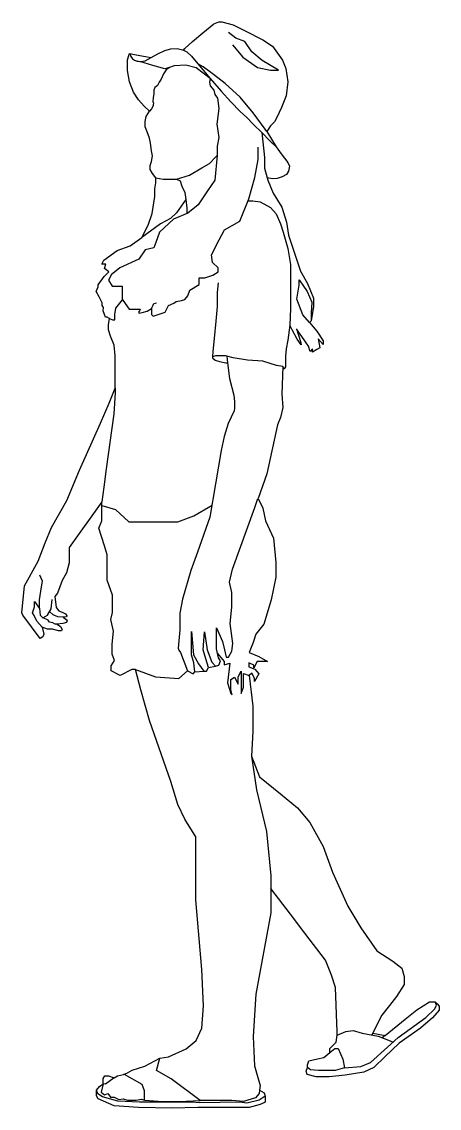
# Model space of a CAD drawing. Header units: feet. Extents: x 89 to 238, y -57 to 31.
# Drawn here: x 135.48 to 137.56, y -57.37 to -51.97 of the extents above; entities that cross this region are included whole.
import ezdxf

# ---------------------------------------------------------------- set-up
doc = ezdxf.new("R2010")
doc.units = ezdxf.units.FT
doc.header["$MEASUREMENT"] = 0
doc.layers.add('inner', color=1, linetype='Continuous')
doc.layers.add('outer', color=3, linetype='Continuous')

msp = doc.modelspace()

# ---------------------------------------------------------------- linework, layer by layer
at = {"layer": 'inner'}
for points in [[(136.5491, -52.0485), (136.5125, -52.0199)], [(136.5316, -52.0812), (136.5841, -52.1441), (136.6558, -52.1942), (136.721, -52.2075), (136.7601, -52.2075), (136.6802, -52.1604), (136.629, -52.1173), (136.594, -52.0649), (136.5491, -52.0485)], [(136.022, -52.1258), (136.0261, -52.1408), (136.0356, -52.1521), (136.0457, -52.1584), (136.0581, -52.1637), (136.0781, -52.1652), (136.0986, -52.1608), (136.1283, -52.1454)], [(136.2887, -52.1088), (136.3051, -52.1167), (136.3284, -52.1389), (136.3597, -52.1767), (136.4211, -52.2501), (136.4764, -52.312), (136.5247, -52.3661), (136.5706, -52.4138), (136.6037, -52.4429), (136.6369, -52.4777), (136.6776, -52.5185), (136.7186, -52.5618), (136.7496, -52.5899)], [(136.4211, -52.2501), (136.3517, -52.1962), (136.3001, -52.1828), (136.2428, -52.1867), (136.2196, -52.1955), (136.1958, -52.2006), (136.1363, -52.1854), (136.0931, -52.1718), (136.0581, -52.1637)], [(136.4373, -52.2292), (136.387, -52.1911), (136.3597, -52.1767)], [(136.2196, -52.1955), (136.2022, -52.2058), (136.1898, -52.2263), (136.1784, -52.2528), (136.1669, -52.2682), (136.1587, -52.2842), (136.146, -52.2939), (136.1406, -52.3071), (136.1406, -52.3168), (136.1406, -52.3249), (136.1387, -52.3444), (136.1367, -52.3635), (136.14, -52.3717), (136.138, -52.378), (136.1371, -52.3856), (136.1289, -52.4002), (136.1203, -52.4114)], [(136.7022, -52.5121), (136.6953, -52.5007), (136.635, -52.4195), (136.5702, -52.3428), (136.4964, -52.2741), (136.4373, -52.2292)], [(136.4211, -52.2501), (136.4183, -52.2682), (136.4207, -52.2853), (136.4389, -52.3078), (136.4442, -52.329), (136.457, -52.3465), (136.4643, -52.3981), (136.4538, -52.4771), (136.4643, -52.5424), (136.4564, -52.5851), (136.4564, -52.6324), (136.4437, -52.7547), (136.4075, -52.8085), (136.3609, -52.8776), (136.3096, -52.9185), (136.2388, -52.9483), (136.1696, -53.014), (136.1512, -53.0642), (136.1415, -53.0908), (136.098, -53.101), (136.0662, -53.1474), (135.9728, -53.1911), (135.954, -53.2056), (135.9309, -53.2234), (135.9163, -53.2519), (135.9334, -53.2818), (135.984, -53.2818), (135.984, -53.3075), (135.984, -53.3469), (135.9985, -53.3684), (136.0181, -53.3971), (136.038, -53.3971), (136.0739, -53.3971), (136.0696, -53.4039), (136.0645, -53.4118), (136.0691, -53.4158), (136.0833, -53.4121), (136.1082, -53.4056), (136.1295, -53.3927), (136.1373, -53.3762), (136.1412, -53.3679), (136.1538, -53.3644)], [(136.6776, -52.5187), (136.6919, -52.6429), (136.6919, -52.696), (136.7049, -52.7429)], [(136.1295, -53.3927), (136.1295, -53.413), (136.1295, -53.4225), (136.1378, -53.4311), (136.1969, -53.4105), (136.2147, -53.3787), (136.2407, -53.3668), (136.2524, -53.3575), (136.2791, -53.354), (136.2946, -53.3489), (136.3099, -53.3293), (136.3195, -53.3019), (136.366, -53.2738), (136.366, -53.2527), (136.366, -53.2401), (136.3952, -53.2401), (136.434, -53.2269), (136.4609, -53.2105), (136.4609, -53.1912), (136.433, -53.164), (136.4279, -53.1266), (136.466, -53.0522), (136.492, -53.0016), (136.5679, -52.9582), (136.6132, -52.8477), (136.6437, -52.7413), (136.6594, -52.6525), (136.6594, -52.5907)], [(136.3805, -52.6939), (136.4173, -52.6725), (136.4496, -52.6394), (136.4579, -52.631)], [(136.254, -52.7501), (136.3187, -52.7298), (136.3805, -52.6939)], [(136.151, -52.7433), (136.187, -52.7501), (136.2286, -52.7501), (136.254, -52.7501), (136.2716, -52.7575), (136.2811, -52.7852), (136.2954, -52.8161), (136.2998, -52.8508), (136.3053, -52.894)], [(136.2998, -52.8508), (136.2531, -52.9165), (136.2234, -52.9461), (136.1737, -52.9722), (136.0822, -53.0394)], [(136.6088, -52.8581), (136.6333, -52.8581), (136.6697, -52.8633), (136.7219, -52.891), (136.7492, -52.9227), (136.77, -52.9717), (136.7833, -53.0142), (136.8077, -53.0953), (136.8198, -53.1747), (136.8198, -53.26), (136.8198, -53.3925), (136.8171, -53.4752)], [(136.3053, -52.894), (136.3053, -52.9203)], [(136.4602, -53.2654), (136.4564, -53.3134), (136.4564, -53.3834), (136.4494, -53.4559), (136.441, -53.5421), (136.4347, -53.6064), (136.4322, -53.6326)], [(136.915, -53.4634), (136.8812, -53.4243), (136.8526, -53.3473), (136.8641, -53.2772), (136.8641, -53.251), (136.9025, -53.3092), (136.9272, -53.3619), (136.9234, -53.4166), (136.9227, -53.4536)], [(135.9209, -53.4421), (135.9364, -53.4501), (135.9466, -53.4501), (135.9466, -53.422), (135.9516, -53.3915), (135.9723, -53.3668), (135.9862, -53.3502)], [(136.5034, -53.6298), (136.5075, -53.6625), (136.5173, -53.7415), (136.5381, -53.8239), (136.5426, -53.855), (136.5426, -53.8885), (136.5401, -53.9014), (136.5104, -53.9655), (136.4914, -54.0302), (136.4765, -54.0991), (136.4203, -54.4303), (136.358, -54.6052), (136.3258, -54.6954), (136.2829, -54.8382), (136.2701, -54.9074), (136.2701, -54.9446), (136.2701, -54.9902), (136.2625, -55.0812), (136.2659, -55.0916), (136.2742, -55.1041), (136.3078, -55.1948), (136.3374, -55.209), (136.3456, -55.1991), (136.34, -55.1548), (136.3288, -55.1153), (136.3288, -54.9988)], [(136.782, -53.6821), (136.7513, -53.676), (136.683, -53.6554), (136.6061, -53.6494), (136.5348, -53.6378), (136.4971, -53.6282), (136.447, -53.6282), (136.4322, -53.6326), (136.4322, -53.6384), (136.446, -53.6504), (136.4677, -53.657), (136.4995, -53.6625), (136.5075, -53.6625)], [(135.9495, -53.7899), (135.9495, -53.813), (135.9418, -53.9167), (135.9049, -54.1902), (135.8925, -54.2819), (135.8827, -54.3541)], [(136.3288, -54.9988), (136.3387, -55.1144), (136.3637, -55.1596), (136.3903, -55.1961), (136.4037, -55.1961), (136.4127, -55.1776), (136.4002, -55.1355), (136.3867, -55.0897), (136.3933, -55.0005), (136.4067, -55.0904), (136.429, -55.1514), (136.4475, -55.1712), (136.4639, -55.166), (136.472, -55.1454), (136.4621, -55.1303), (136.4535, -55.0856), (136.4535, -54.9799), (136.4828, -55.0495), (136.4918, -55.0895), (136.5001, -55.1263), (136.5125, -55.1263), (136.5284, -55.0972), (136.5335, -55.0586), (136.5202, -54.9588), (136.5297, -54.8774), (136.5297, -54.8043), (136.5177, -54.7536), (136.5314, -54.6891), (136.6428, -54.3819), (136.6588, -54.3379)], [(135.8827, -54.3733), (135.9501, -54.3919), (136.0162, -54.4545), (136.1368, -54.4545), (136.2597, -54.4545), (136.3398, -54.4243), (136.4306, -54.3704)], [(135.5733, -54.7168), (135.5865, -54.7477), (135.5787, -54.7983), (135.5719, -54.8422), (135.5719, -54.8828)], [(135.5864, -54.9774), (135.56, -54.9484), (135.5468, -54.9191), (135.5374, -54.9065), (135.5483, -54.8763), (135.5483, -54.8497), (135.5729, -54.8842), (135.5767, -54.9173), (135.589, -54.9314), (135.6133, -54.9182), (135.6312, -54.886), (135.6365, -54.8397)], [(135.6613, -54.9624), (135.6505, -54.9624), (135.6399, -54.9559), (135.6219, -54.9518), (135.6163, -54.9425), (135.5938, -54.9329), (135.5895, -54.9311)], [(135.6905, -54.9275), (135.6638, -54.9254), (135.6416, -54.9153), (135.6231, -54.9001)], [(136.4574, -55.1091), (136.4915, -55.1481), (136.4915, -55.1651), (136.5183, -55.1562), (136.5069, -55.2544), (136.5233, -55.3068), (136.5301, -55.3145), (136.524, -55.2869), (136.524, -55.2374), (136.5418, -55.226), (136.5605, -55.2601), (136.5605, -55.2244), (136.5751, -55.1968), (136.5751, -55.265), (136.5751, -55.3064), (136.5873, -55.2755), (136.5873, -55.2293), (136.5873, -55.2082), (136.6157, -55.2171)], [(136.0498, -55.1883), (136.1497, -55.2238), (136.2654, -55.233), (136.3078, -55.1948)], [(136.3456, -55.1991), (136.3903, -55.1961)], [(136.4127, -55.1776), (136.4475, -55.1712)], [(136.626, -55.6187), (136.6515, -55.787), (136.7009, -55.9931), (136.7223, -56.2138), (136.7223, -56.2775)], [(137.0897, -57.168), (137.17, -57.1621), (137.2181, -57.1412), (137.303, -57.0657), (137.3564, -57.0181), (137.4936, -56.9179), (137.5381, -56.8746), (137.5458, -56.8563), (137.5399, -56.8405)], [(137.053, -57.0054), (137.0954, -56.9876), (137.1312, -56.9833), (137.1767, -56.9953), (137.2569, -57.011), (137.3167, -57.035), (137.331, -57.0408)], [(137.2293, -56.9953), (137.2246, -57.0046)], [(137.2903, -57.0071), (137.2761, -57.0187)], [(137.0168, -57.0929), (137.0414, -57.0729), (137.0579, -57.0729), (137.0799, -57.1258), (137.0897, -57.168), (137.0429, -57.1813), (136.9603, -57.1813), (136.9193, -57.1784), (136.9055, -57.1665)], [(136.6667, -57.2798), (136.6643, -57.2967), (136.6467, -57.3176), (136.5877, -57.3361), (136.5288, -57.3315), (136.4564, -57.3315), (136.3713, -57.3315), (136.228, -57.223), (136.1537, -57.181), (136.1715, -57.1207)], [(135.9939, -57.2005), (136.0821, -57.2499), (136.0933, -57.2806), (136.0933, -57.3287)], [(135.9442, -57.2178), (135.9006, -57.2499), (135.8887, -57.2483), (135.8798, -57.2886), (135.8957, -57.3024), (135.9127, -57.2966), (135.9255, -57.3135), (135.9438, -57.3135), (135.9673, -57.3266), (135.9884, -57.3221), (136.0095, -57.3294), (136.0531, -57.3294), (136.0787, -57.3249), (136.096, -57.3294)], [(136.695, -57.3097), (136.6649, -57.3299), (136.6029, -57.3445), (136.5691, -57.3391), (136.3695, -57.3417), (136.3278, -57.3394), (136.0701, -57.3394), (135.9628, -57.3349), (135.8853, -57.3121), (135.8622, -57.2969), (135.8564, -57.2798)], [(136.096, -57.3294), (136.1854, -57.3363), (136.2674, -57.3363), (136.3713, -57.3315)]]:
    msp.add_lwpolyline(points, dxfattribs=at)
at = {"layer": 'outer'}
msp.add_lwpolyline([(136.7223, -56.2775), (136.7223, -56.3971), (136.6487, -56.8018), (136.6351, -57.0126), (136.6421, -57.1586), (136.6549, -57.2051), (136.6699, -57.257), (136.6667, -57.2799), (136.689, -57.2933), (136.695, -57.3097), (136.695, -57.3389), (136.6705, -57.3512), (136.6145, -57.3656), (136.5342, -57.3656), (136.3599, -57.3656), (136.2327, -57.3695), (136.0651, -57.3662), (135.9444, -57.3569), (135.865, -57.323), (135.8564, -57.3072), (135.8564, -57.2798), (135.8712, -57.2616), (135.8887, -57.2483), (135.8887, -57.2363), (135.8887, -57.2208), (135.8979, -57.2088), (135.9164, -57.2088), (135.9442, -57.2178), (135.9613, -57.2085), (135.9898, -57.202), (136.0111, -57.1941), (136.0339, -57.1794), (136.0959, -57.1601), (136.1715, -57.1207), (136.2135, -57.1143), (136.3013, -57.0733), (136.3514, -57.0319), (136.3794, -56.9705), (136.3875, -56.8604), (136.3805, -56.6795), (136.3492, -56.3325), (136.3492, -56.0197), (136.2954, -55.9316), (136.2607, -55.8583), (136.225, -55.7448), (136.12, -55.442), (136.0762, -55.2885), (136.0498, -55.1883), (136.0313, -55.1883), (135.9731, -55.2169), (135.9299, -55.1949), (135.9299, -55.1703), (135.9449, -55.1427), (135.9339, -55.1114), (135.9339, -55.0617), (135.9414, -54.998), (135.9269, -54.9393), (135.936, -54.9037), (135.936, -54.8181), (135.91, -54.7437), (135.91, -54.6174), (135.8961, -54.5729), (135.8685, -54.485), (135.8827, -54.4489), (135.8827, -54.3733), (135.8827, -54.3541), (135.721, -54.5817), (135.721, -54.6582), (135.7077, -54.7065), (135.6857, -54.7446), (135.662, -54.8091), (135.6497, -54.8256), (135.6557, -54.8802), (135.6692, -54.8957), (135.6883, -54.904), (135.7022, -54.9113), (135.7084, -54.9204), (135.7063, -54.9254), (135.6905, -54.9275), (135.7101, -54.9433), (135.7063, -54.9537), (135.6895, -54.9593), (135.6613, -54.9624), (135.6767, -54.9746), (135.685, -54.9883), (135.6818, -54.9952), (135.6677, -54.9952), (135.6368, -54.9873), (135.6123, -54.9873), (135.5864, -54.9774), (135.5946, -55.0116), (135.5899, -55.0251), (135.5769, -55.0333), (135.4899, -54.9178), (135.4846, -54.9067), (135.4991, -54.7724), (135.5668, -54.6491), (135.601, -54.5587), (135.6322, -54.4822), (135.7095, -54.3477), (135.7719, -54.1969), (135.8756, -53.9637), (135.9197, -53.864), (135.9495, -53.7899), (135.9495, -53.6283), (135.9439, -53.5758), (135.9258, -53.5306), (135.9164, -53.4989), (135.9164, -53.4747), (135.9209, -53.4421), (135.909, -53.436), (135.9015, -53.436), (135.8964, -53.4234), (135.8888, -53.4046), (135.8917, -53.3872), (135.8845, -53.378), (135.8845, -53.364), (135.869, -53.3357), (135.8545, -53.309), (135.8648, -53.2854), (135.8648, -53.2745), (135.8944, -53.2333), (135.9176, -53.2107), (135.8964, -53.1938), (135.903, -53.172), (135.8824, -53.172), (135.8921, -53.152), (135.9587, -53.1048), (136.0242, -53.0819), (136.0822, -53.0394), (136.0871, -53.0297), (136.1132, -52.9788), (136.1326, -52.9207), (136.1464, -52.8365), (136.1464, -52.7987), (136.151, -52.7677), (136.151, -52.7433), (136.1342, -52.7213), (136.123, -52.7021), (136.123, -52.6817), (136.1298, -52.662), (136.1345, -52.6343), (136.1302, -52.6083), (136.1241, -52.5708), (136.1199, -52.5454), (136.108, -52.5149), (136.0983, -52.4901), (136.0983, -52.4633), (136.1028, -52.439), (136.1116, -52.4251), (136.1203, -52.4114), (136.0928, -52.3868), (136.0655, -52.3557), (136.0406, -52.3174), (136.02, -52.2661), (136.0109, -52.2101), (136.0109, -52.1572), (136.0162, -52.1354), (136.0187, -52.1276), (136.0203, -52.1252), (136.022, -52.1258), (136.0448, -52.13), (136.0895, -52.1383), (136.1283, -52.1454), (136.1615, -52.127), (136.1953, -52.1107), (136.225, -52.1016), (136.2567, -52.0999), (136.283, -52.1061), (136.2887, -52.1088), (136.2946, -52.1007), (136.3331, -52.0661), (136.385, -52.0219), (136.4393, -51.9779), (136.4635, -51.9671), (136.4793, -51.9671), (136.5358, -51.9823), (136.5945, -52.0129), (136.6824, -52.0564), (136.731, -52.0881), (136.7811, -52.1586), (136.7969, -52.2003), (136.8072, -52.266), (136.7985, -52.3349), (136.7755, -52.3933), (136.7532, -52.4425), (136.7408, -52.4644), (136.7217, -52.4853), (136.7023, -52.5121), (136.7496, -52.5899), (136.7745, -52.6232), (136.8069, -52.6675), (136.8147, -52.6861), (136.8109, -52.7103), (136.801, -52.7269), (136.7798, -52.7383), (136.7542, -52.7473), (136.7322, -52.7485), (136.7124, -52.7444), (136.7049, -52.7429), (136.7084, -52.7553), (136.7348, -52.8198), (136.7773, -52.8889), (136.8, -52.963), (136.8111, -53.0282), (136.8698, -53.208), (136.9054, -53.2687), (136.9343, -53.3416), (136.9343, -53.3833), (136.9227, -53.4536), (136.915, -53.4634), (136.9511, -53.505), (136.9823, -53.5542), (136.9823, -53.572), (136.9572, -53.5441), (136.9667, -53.5882), (136.9516, -53.5971), (136.93, -53.6099), (136.93, -53.5943), (136.9176, -53.6072), (136.9092, -53.5804), (136.8768, -53.5324), (136.8605, -53.5082), (136.8509, -53.4941), (136.8696, -53.5575), (136.8743, -53.5735), (136.8539, -53.5447), (136.8294, -53.4984), (136.8171, -53.4752), (136.8066, -53.5502), (136.7983, -53.5937), (136.7949, -53.6294), (136.7949, -53.6586), (136.7949, -53.6826), (136.7887, -53.6931), (136.7868, -53.6931), (136.782, -53.6821), (136.7771, -53.8197), (136.7825, -53.8844), (136.7711, -53.9352), (136.7551, -53.9716), (136.7031, -54.2158), (136.6592, -54.3381), (136.6824, -54.3862), (136.697, -54.4495), (136.7368, -54.5355), (136.7474, -54.6557), (136.7474, -54.7288), (136.7238, -54.842), (136.6872, -54.9622), (136.649, -55.0117), (136.6344, -55.0539), (136.6157, -55.1034), (136.6637, -55.1229), (136.7059, -55.1481), (136.6783, -55.1481), (136.6547, -55.1481), (136.6377, -55.1789), (136.6377, -55.1668), (136.6141, -55.1546), (136.6141, -55.1741), (136.6425, -55.1862), (136.6629, -55.209), (136.6417, -55.2479), (136.6417, -55.2317), (136.6287, -55.2057), (136.6157, -55.2171), (136.6331, -55.3694), (136.6331, -55.494), (136.626, -55.6187), (136.6656, -55.721), (136.7709, -55.8065), (136.8556, -55.8753), (136.917, -55.9486), (136.9827, -56.0673), (137.0298, -56.195), (137.1059, -56.3652), (137.1693, -56.4721), (137.2499, -56.5871), (137.3296, -56.6378), (137.3742, -56.6722), (137.3856, -56.7141), (137.3856, -56.7543), (137.3479, -56.8131), (137.3127, -56.8582), (137.2743, -56.9074), (137.2451, -56.9645), (137.2293, -56.9953), (137.2903, -57.0071), (137.3905, -56.9258), (137.4478, -56.8793), (137.5107, -56.8405), (137.5399, -56.8405), (137.5495, -56.8508), (137.5599, -56.862), (137.5599, -56.8824), (137.5256, -56.9197), (137.467, -56.9709), (137.36, -57.0457), (137.2896, -57.1132), (137.2342, -57.1663), (137.1857, -57.1907), (137.0919, -57.2053), (137.0129, -57.2131), (136.9486, -57.2131), (136.9027, -57.2024), (136.8984, -57.1857), (136.9055, -57.1665), (136.9055, -57.1534), (136.9122, -57.1341), (136.9546, -57.1245), (136.9868, -57.1172), (137.0168, -57.0929), (137.0168, -57.0719), (137.0392, -57.0484), (137.0469, -57.0404), (137.053, -57.0054), (137.053, -56.9887), (137.0448, -56.7688), (137.0246, -56.708), (136.994, -56.6323), (136.8915, -56.4985), (136.8201, -56.4052)], close=True, dxfattribs=at)

doc.saveas('drawing.dxf')
